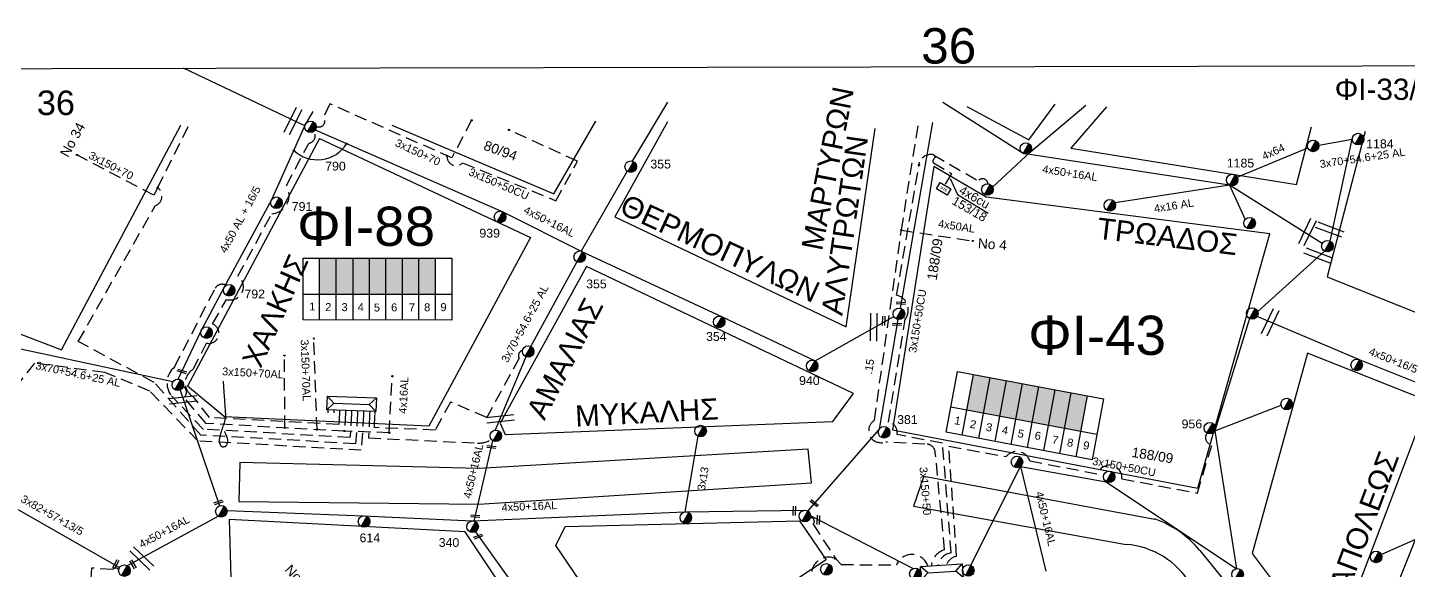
# Model space of a CAD drawing. Header units: millimetres. Extents: x 1421 to 7547, y 822 to 1863.
# Drawn here: x 7007 to 7289, y 1752.3 to 1863.1 of the extents above; entities that cross this region are included whole.
import ezdxf
from ezdxf.enums import TextEntityAlignment as Align

# ---------------------------------------------------------------- set-up
doc = ezdxf.new("R2010")
doc.units = ezdxf.units.MM
doc.linetypes.add('DASHED', pattern=[19.05, 12.7, -6.35])
doc.layers.get('0').update_dxf_attribs({"lineweight": 30})
for name, color, linetype, lineweight in [('3x13', 7, 'Continuous', 30), ('3x82+57+13_5', 7, 'Continuous', 30), ('3x82+57+16_5', 7, 'Continuous', 30), ('4x50+16_5', 7, 'Continuous', 30), ('4x64', 7, 'Continuous', 30), ('Pillar OTE', 7, 'Continuous', 30), ('TEXT_ΚΑΛΩΔΙΩΝ', 7, 'Continuous', 30), ('Άγνωστα', 7, 'Continuous', 30), ('Άγνωστο εναέριο καλώδιο', 7, 'Continuous', 30), ('Γυμνά εναέρια ΧΤ (3Φ)   4x16AL', 7, 'Continuous', 30), ('Γυμνά εναέρια ΧΤ και ΦΟΠ (3Φ)   4x50+16AL', 7, 'Continuous', 30), ('Καλώδια ΧΤ   3x150+50CU', 7, 'DASHED', 30), ('Καλώδια ΧΤ   3x150+70AL', 7, 'DASHED', 30), ('Καλώδια ΧΤ   3x150AL+50CU', 7, 'DASHED', 30), ('Μηχανική τομή', 7, 'Continuous', 30), ('Στύλος ΦΜ', 7, 'Continuous', 30), ('Στύλος ΦΜ @ 1', 7, 'Continuous', 30), ('Συνδέσεις', 7, 'Continuous', 30), ('Συνεστραμμένα ΧΤ   3x70+54.6+25 AL', 7, 'SYN_LINE', 30), ('Τομή', 7, 'Continuous', 30), ('Υποσταθμός εναέριος 2 στύλων', 7, 'Continuous', 30), ('Υποσταθμός πόλεως', 7, 'Continuous', 30), ('Υπόβαθρο ΔΕΗ', 7, 'Continuous', 30), ('Υπόγεια Καλώδια Δικτύου ΧΤ   .15', 7, 'DASHED', 30), ('Υπόγεια Καλώδια Δικτύου ΧΤ  4x16AL', 7, 'DASHED', 30), ('Υπόγεια Καλώδια Δικτύου ΧΤ  4x50AL', 7, 'DASHED', 30), ('Υπόγεια Καλώδια Δικτύου ΧΤ  4x6', 7, 'DASHED', 30)]:
    doc.layers.add(name, color=color, linetype=linetype, lineweight=lineweight)
doc.layers.add('Υπόγεια καλώδια Παροχών ΧΤ   4x50AL', color=7, linetype='DASHED')
doc.styles.add('arial', font='arial.ttf')
doc.styles.get("Standard").update_dxf_attribs({"font": 'arial.ttf'})
doc.linetypes.add('SYN_LINE', pattern='A,0.5,-0.0001,["/\\/\\/\\/",Standard,S=0.1,R=0,X=0,Y=-0.05],-0.25', length=0.7501)
doc.dimstyles.new('ISO-25', dxfattribs={"dimtxt": 2.5, "dimasz": 2.5, "dimexe": 1.25, "dimexo": 0.625, "dimtad": 1, "dimtxsty": 'Standard', "dimcen": 2.5, "dimadec": 0, "dimazin": 0, "dimtfac": 1, "dimtmove": 0, "dimatfit": 3, "dimfxl": 1, "dimarcsym": 0})

# ---------------------------------------------------------------- blocks, each defined once
blk = doc.blocks.new('ΥΠΑΡΧΩΝ ΤΣΙΜΕΝΤΕΝΙΟΣ ΣΤΥΛΟΣ')
at = {"layer": 'Στύλος ΦΜ'}
blk.add_hatch(color=7, dxfattribs=at).paths.add_polyline_path([(-1.29, -2.28, 0.574793), (2.62, 0, 0.268822), (1.3, 2.27)])
at = {"layer": 'Στύλος ΦΜ', "color": 7}
blk.add_line((-1.29, -2.28), (1.3, 2.27), dxfattribs=at)
blk.add_circle((0, 0), 2.62, dxfattribs=at)
at = {"layer": 'Στύλος ΦΜ', "flags": 4}
for tag, p in [('ΤΥΠΟΣ', (-4.91, 3.03)), ('ΑΡΙΘΜΟΣ', (-4.68, 8.05))]:
    blk.add_attdef(tag, p, '', height=4, dxfattribs=at)
blk = doc.blocks.new('ΤΟΜΗ')
at = {"layer": 'Τομή', "lineweight": -3, "ltscale": 40}
for p, q in [((-11.4, 1.1), (11.4, 1.1)), ((11.4, -3.6), (-11.4, -3.6))]:
    blk.add_line(p, q, dxfattribs=at)
blk = doc.blocks.new('ΜΗΧΑΝΙΚΗ ΤΟΜΗ')
at = {"layer": 'Μηχανική τομή', "lineweight": -3, "ltscale": 40}
for p, q in [((-3.8, 1.2), (3.8, 1.2)), ((3.8, -0.4), (-3.8, -0.4))]:
    blk.add_line(p, q, dxfattribs=at)
blk = doc.blocks.new('ΥΠΟΣΤΑΘΜΟΣ ΕΝΑΕΡΙΟΣ ΕΠΙ 2 ΣΤΥΛΩΝ')
at = {"layer": 'Υποσταθμός εναέριος 2 στύλων', "linetype": 'Continuous', "lineweight": -3}
for points in [[(-11.97, -2.11, 0.574793), (-8.45, -0.07, 0.268822), (-9.64, 1.98)], [(9.68, -2.15, 0.574793), (13.19, -0.1, 0.268822), (12.01, 1.95)]]:
    blk.add_hatch(color=256, dxfattribs=at).paths.add_polyline_path(points)
for p, q in [((-11.97, -2.11), (-9.64, 1.98)), ((9.68, -2.15), (12.01, 1.95))]:
    blk.add_line(p, q, dxfattribs=at)
for centre in [(-10.81, -0.07), (10.84, -0.1)]:
    blk.add_circle(centre, 2.36, dxfattribs=at)
at = {"layer": 'Υποσταθμός πόλεως', "linetype": 'Continuous', "lineweight": -3, "ltscale": 40}
blk.add_lwpolyline([(-8.57, 2.82), (8.57, 2.82), (8.57, -2.82), (-8.57, -2.82)], close=True, dxfattribs=at)
for points in [[(-5.75, 0), (-8.57, 2.82)], [(-8.57, -2.82), (-5.75, 0)], [(-5.75, 0), (5.75, 0)], [(5.75, 0), (8.57, 2.82)], [(8.57, -2.82), (5.75, 0)]]:
    blk.add_lwpolyline(points, dxfattribs=at)
at = {"layer": 'Υποσταθμός εναέριος 2 στύλων', "ltscale": 40, "flags": 1}
for tag, p in [('ΜΕΤΑΣΧΗΜΑΤΙΣΜΟΣ', (14.09, 2.51)), ('ΙΣΧΥΣ', (14.07, -0.28)), ('ΑΡΙΘΜΟΣ', (14.19, -3))]:
    blk.add_attdef(tag, p, '', height=1.8, dxfattribs=at)
blk = doc.blocks.new('ΥΠΟΣΤΑΘΜΟΣ ΠΟΛΕΩΣ 9 ΑΝΑΧΩΡΗΣΕΩΝ')
at = {"layer": 'Υποσταθμός πόλεως', "ltscale": 40}
for p, q in [((-9.63, -2.82), (-9.63, -4)), ((-7.12, -2.82), (-7.12, -4)), ((-4.84, -2.82), (-4.84, -4)), ((-2.36, -2.82), (-2.36, -4)), ((0.09, -2.82), (0.09, -4)), ((2.55, -2.82), (2.55, -4)), ((5.02, -2.82), (5.02, -4)), ((7.48, -2.82), (7.48, -4)), ((9.61, -2.82), (9.61, -4))]:
    blk.add_line(p, q, dxfattribs=at)
blk.add_lwpolyline([(-10.02, 2.82), (10.02, 2.82), (10.02, -2.82), (-10.02, -2.82)], close=True, dxfattribs=at)
for points in [[(-7.21, 0), (-10.02, 2.82)], [(-10.02, -2.82), (-7.21, 0)], [(-7.21, 0), (7.21, 0)], [(7.21, 0), (10.02, 2.82)], [(10.02, -2.82), (7.21, 0)]]:
    blk.add_lwpolyline(points, dxfattribs=at)
at = {"layer": 'Υποσταθμός πόλεως', "linetype": 'SYN_LINE', "ltscale": 40, "flags": 1}
for tag, p in [('ΜΕΤΑΣΧΗΜΑΤΙΣΜΟΣ', (10.79, 1.71)), ('ΙΣΧΥΣ', (10.77, -1.08)), ('ΑΡΙΘΜΟΣ', (10.89, -3.8))]:
    blk.add_attdef(tag, p, '', height=1.8, dxfattribs=at)
blk = doc.blocks.new('_ΣΥΝΔΕΣΗ')
at = {"layer": 'Συνδέσεις', "linetype": 'SYN_LINE', "ltscale": 40}
blk.add_hatch(color=256, dxfattribs=at).paths.add_polyline_path([(0.5, 0, 1), (-0.5, 0, 1)])
at = {"layer": 'Συνδέσεις'}
blk.add_circle((0, 0), 0.5, dxfattribs=at)
blk = doc.blocks.new('PILLAR ΟΤΕ')
at = {"layer": 'Pillar OTE', "ltscale": 40}
blk.add_lwpolyline([(-3.31, 2.02), (3.39, 2.02), (3.39, -1.99), (-3.31, -1.99)], close=True, dxfattribs=at)
at = {"layer": 'Pillar OTE', "insert": (-1.81, 0.71), "char_height": 1.3575, "width": 109.961, "attachment_point": 1}
blk.add_mtext('{\\fArial|b1|i0|c161|p34;OTE}', dxfattribs=at)

msp = doc.modelspace()

# ---------------------------------------------------------------- hatches: boundary and pattern name
at = {"layer": 'Pillar OTE', "ltscale": 40}
h = msp.add_hatch(color=256, dxfattribs=at)
h.dxf.hatch_style = 1
h.paths.add_polyline_path([(7192.18, 1837.01), (7192.1, 1836.28), (7192.72, 1836.69)])
at = {"layer": 'Άγνωστα', "lineweight": -3}
msp.add_hatch(color=27, dxfattribs=at).paths.add_polyline_path([(7202.2, 1784.41), (7205.58, 1783.77), (7206.94, 1791.01), (7203.56, 1791.65)])
at = {"layer": 'Καλώδια ΧΤ   3x150+50CU', "linetype": 'DASHED', "lineweight": -3, "ltscale": 0.2}
h = msp.add_hatch(color=5, dxfattribs=at)
h.dxf.hatch_style = 1
h.paths.add_polyline_path([(7066.64, 1808.68), (7070.08, 1808.68), (7070.08, 1816.04), (7066.64, 1816.04)])
h = msp.add_hatch(color=173, dxfattribs=at)
h.dxf.hatch_style = 1
h.paths.add_polyline_path([(7070.08, 1808.68), (7073.52, 1808.67), (7073.52, 1816.04), (7070.08, 1816.04)])
h = msp.add_hatch(color=151, dxfattribs=at)
h.dxf.hatch_style = 1
h.paths.add_polyline_path([(7076.82, 1816.04), (7073.52, 1816.04), (7073.52, 1808.67), (7076.82, 1808.67)])
h = msp.add_hatch(color=27, dxfattribs=at)
h.dxf.hatch_style = 1
h.paths.add_polyline_path([(7080.21, 1808.67), (7080.21, 1816.04), (7076.82, 1816.04), (7076.82, 1808.67)])
h = msp.add_hatch(color=30, dxfattribs=at)
h.dxf.hatch_style = 1
h.paths.add_polyline_path([(7083.6, 1816.04), (7080.21, 1816.04), (7080.21, 1808.67), (7083.6, 1808.67)])
h = msp.add_hatch(color=1, dxfattribs=at)
h.dxf.hatch_style = 1
h.paths.add_polyline_path([(7086.94, 1816.04), (7083.6, 1816.04), (7083.6, 1808.67), (7086.94, 1808.66)])
h = msp.add_hatch(color=62, dxfattribs=at)
h.dxf.hatch_style = 1
h.paths.add_polyline_path([(7086.94, 1808.66), (7090.33, 1808.66), (7090.33, 1816.04), (7086.94, 1816.04)])
h = msp.add_hatch(color=6, dxfattribs=at)
h.dxf.hatch_style = 1
h.paths.add_polyline_path([(7198.82, 1785.05), (7202.2, 1784.41), (7203.56, 1791.65), (7200.18, 1792.28)])
h = msp.add_hatch(color=5, dxfattribs=at)
h.dxf.hatch_style = 1
h.paths.add_polyline_path([(7210.18, 1790.4), (7206.94, 1791.01), (7205.58, 1783.77), (7208.82, 1783.16)])
h = msp.add_hatch(color=85, dxfattribs=at)
h.dxf.hatch_style = 1
h.paths.add_polyline_path([(7212.15, 1782.53), (7213.51, 1789.78), (7210.18, 1790.4), (7208.82, 1783.16)])
h = msp.add_hatch(color=173, dxfattribs=at)
h.dxf.hatch_style = 1
h.paths.add_polyline_path([(7216.85, 1789.15), (7213.51, 1789.78), (7212.15, 1782.53), (7215.49, 1781.9)])
h = msp.add_hatch(color=1, dxfattribs=at)
h.dxf.hatch_style = 1
h.paths.add_polyline_path([(7220.13, 1788.54), (7216.85, 1789.15), (7215.49, 1781.9), (7218.77, 1781.28)])
h = msp.add_hatch(color=4, dxfattribs=at)
h.dxf.hatch_style = 1
h.paths.add_polyline_path([(7218.77, 1781.28), (7222.1, 1780.66), (7223.46, 1787.91), (7220.13, 1788.54)])

# ---------------------------------------------------------------- linework, layer by layer
at = {"linetype": 'Continuous', "lineweight": -3, "ltscale": 0.2}
msp.add_lwpolyline([(5474.15, 1851.64), (7546.99, 1855.83), (7546.99, 826.44), (5474.15, 822.25)], close=True, dxfattribs=at)
at = {"color": 27, "lineweight": -3, "ltscale": 0.2}
msp.add_lwpolyline([(7191.82, 1843.74), (7185.17, 1805.81)], dxfattribs=at)
at = {"layer": '3x13', "color": 1, "lineweight": -3, "ltscale": 0.2}
msp.add_lwpolyline([(7143.88, 1779.69), (7141.24, 1764.19)], dxfattribs=at)
at = {"layer": '3x82+57+13_5', "color": 62, "linetype": 'Continuous', "lineweight": -3, "ltscale": 0.2}
msp.add_lwpolyline([(6996.09, 1769.77), (7025.82, 1752.84)], dxfattribs=at)
at = {"layer": '3x82+57+16_5', "color": 1, "lineweight": -3, "ltscale": 0.2}
msp.add_lwpolyline([(7278.32, 1728.19), (7290.38, 1758.58), (7299.83, 1785.41)], dxfattribs=at)
at = {"layer": '4x50+16_5', "color": 151, "lineweight": -3, "ltscale": 0.2}
msp.add_lwpolyline([(7037.76, 1791.32), (7042.46, 1801.19), (7047.23, 1810.14), (7056.9, 1828.02), (7063.64, 1843.05), (7065.36, 1845.98)], dxfattribs=at)
at = {"layer": '4x50+16_5', "color": 2, "lineweight": -3, "ltscale": 0.2}
msp.add_lwpolyline([(7299.04, 1787.21), (7278.98, 1795.24), (7258.09, 1804.09)], dxfattribs=at)
at = {"layer": '4x64', "color": 27, "linetype": 'SYN_LINE', "lineweight": -3, "ltscale": 15}
msp.add_lwpolyline([(7254, 1832.57), (7268.4, 1838.53)], dxfattribs=at)
at = {"layer": 'Pillar OTE', "lineweight": -3, "ltscale": 40}
for points in [[(7063.32, 1803.4), (7063.32, 1816.04), (7093.65, 1816.04), (7093.65, 1803.37), (7063.32, 1803.4)], [(7066.64, 1803.4), (7066.64, 1816.04)], [(7070.08, 1803.4), (7070.08, 1816.04)], [(7073.52, 1803.39), (7073.52, 1816.04)], [(7076.82, 1803.39), (7076.82, 1816.04)], [(7080.21, 1803.39), (7080.21, 1816.04)], [(7083.6, 1803.38), (7083.6, 1816.04)], [(7086.94, 1803.38), (7086.94, 1816.04)], [(7090.33, 1803.38), (7090.33, 1816.04)], [(7063.32, 1808.68), (7093.65, 1808.66)], [(7194.58, 1780.48), (7196.91, 1792.9), (7226.72, 1787.3), (7224.38, 1774.85), (7194.58, 1780.48)], [(7197.85, 1779.86), (7200.18, 1792.28)], [(7201.23, 1779.22), (7203.56, 1791.65)], [(7204.61, 1778.58), (7206.94, 1791.01)], [(7207.85, 1777.97), (7210.18, 1790.4)], [(7211.17, 1777.34), (7213.51, 1789.78)], [(7214.51, 1776.71), (7216.85, 1789.15)], [(7217.79, 1776.09), (7220.13, 1788.54)], [(7221.12, 1775.46), (7223.46, 1787.91)], [(7195.55, 1785.67), (7225.36, 1780.04)]]:
    msp.add_lwpolyline(points, dxfattribs=at)
at = {"layer": 'Άγνωστα', "lineweight": -3}
msp.add_lwpolyline([(7047.17, 1780.68), (7047.45, 1780.14), (7047.65, 1779.67), (7047.78, 1779.27), (7047.84, 1778.93), (7047.86, 1778.65), (7047.84, 1778.41), (7047.8, 1778.22), (7047.75, 1778.06), (7047.7, 1777.93), (7047.65, 1777.82), (7047.6, 1777.73), (7047.55, 1777.67), (7047.5, 1777.61), (7047.45, 1777.57), (7047.39, 1777.54), (7047.33, 1777.51), (7047.26, 1777.49), (7047.19, 1777.47), (7047.12, 1777.46), (7047.04, 1777.45), (7046.96, 1777.45), (7046.89, 1777.45), (7046.81, 1777.47), (7046.75, 1777.49), (7046.68, 1777.52), (7046.62, 1777.57), (7046.57, 1777.62), (7046.52, 1777.68), (7046.48, 1777.75), (7046.44, 1777.83), (7046.4, 1777.91), (7046.37, 1778), (7046.34, 1778.09), (7046.31, 1778.2), (7046.29, 1778.3), (7046.27, 1778.42), (7046.25, 1778.54), (7046.24, 1778.66), (7046.24, 1778.79), (7046.25, 1778.93), (7046.26, 1779.08), (7046.27, 1779.23), (7046.3, 1779.4), (7046.34, 1779.57), (7046.38, 1779.76), (7046.43, 1779.95), (7046.49, 1780.17), (7046.56, 1780.39), (7046.64, 1780.64), (7046.73, 1780.89), (7046.82, 1781.16), (7046.91, 1781.42), (7047, 1781.69), (7047.09, 1781.96), (7047.17, 1782.22), (7047.24, 1782.47), (7047.3, 1782.7), (7047.35, 1782.92), (7047.39, 1783.12), (7047.42, 1783.3), (7047.44, 1783.47), (7047.46, 1783.61), (7047.48, 1783.74), (7047.49, 1783.84), (7047.49, 1783.92), (7047.5, 1783.98), (7047.5, 1784.03), (7047.51, 1784.06), (7047.51, 1784.08), (7047.51, 1784.09), (7047.51, 1784.09), (7047.51, 1784.1), (7047.51, 1784.11), (7047.5, 1784.2), (7047.48, 1784.45), (7047.45, 1784.94), (7047.39, 1785.75), (7047.31, 1786.96), (7047.18, 1788.64), (7047.02, 1790.87)], dxfattribs=at)
at = {"layer": 'Άγνωστο εναέριο καλώδιο', "color": 1, "lineweight": -3, "ltscale": 0.2}
msp.add_lwpolyline([(7204.07, 1830.54), (7211.82, 1837.72), (7223.12, 1847.25)], dxfattribs=at)
at = {"layer": 'Άγνωστο εναέριο καλώδιο', "color": 2, "linetype": 'SYN_LINE', "lineweight": -3, "ltscale": 10}
msp.add_lwpolyline([(7273.01, 1819.48), (7277.5, 1840.34)], dxfattribs=at)
at = {"layer": 'Άγνωστο εναέριο καλώδιο', "color": 151, "linetype": 'SYN_LINE', "lineweight": -3, "ltscale": 10}
for points in [[(7271.84, 1817.44), (7258.2, 1805.1)], [(7256.5, 1803.69), (7249.46, 1780.76), (7253.84, 1752.59)], [(7249.46, 1780.76), (7262.96, 1785.97)]]:
    msp.add_lwpolyline(points, dxfattribs=at)
at = {"layer": 'Άγνωστο εναέριο καλώδιο', "color": 7, "lineweight": -3, "ltscale": 0.2}
msp.add_lwpolyline([(7290.38, 1758.58), (7283.45, 1755.48)], dxfattribs=at)
at = {"layer": 'Γυμνά εναέρια ΧΤ (3Φ)   4x16AL', "color": 27, "lineweight": -3, "ltscale": 0.2}
for points in [[(7252.41, 1830.95), (7229.07, 1827.3)], [(7252.41, 1830.95), (7255.65, 1823.91)]]:
    msp.add_lwpolyline(points, dxfattribs=at)
at = {"layer": 'Γυμνά εναέρια ΧΤ και ΦΟΠ (3Φ)   4x50+16AL', "color": 5, "lineweight": -2, "ltscale": 0.2}
msp.add_lwpolyline([(7063.64, 1843.05), (7038.88, 1854.8)], dxfattribs=at)
at = {"layer": 'Γυμνά εναέρια ΧΤ και ΦΟΠ (3Φ)   4x50+16AL', "color": 27, "lineweight": -3, "ltscale": 0.2}
for points in [[(7271.38, 1819.01), (7252.41, 1830.95), (7210.28, 1837.38), (7193.92, 1847.83)], [(7184.73, 1803.49), (7180.9, 1781.09), (7166.35, 1764.39)], [(7166.94, 1763.4), (7187.82, 1752.63)]]:
    msp.add_lwpolyline(points, dxfattribs=at)
at = {"layer": 'Γυμνά εναέρια ΧΤ και ΦΟΠ (3Φ)   4x50+16AL', "color": 173, "lineweight": -3, "ltscale": 0.2}
for points in [[(7065.79, 1842.19), (7104.1, 1825.46), (7120.34, 1817.32), (7148.83, 1804.02), (7167.81, 1795.03), (7183.9, 1804.13)], [(7199.62, 1753.3), (7209.79, 1773.48), (7227.28, 1770.35), (7253.84, 1752.59)]]:
    msp.add_lwpolyline(points, dxfattribs=at)
at = {"layer": 'Γυμνά εναέρια ΧΤ και ΦΟΠ (3Φ)   4x50+16AL', "color": 1, "lineweight": -3, "ltscale": 0.2}
for points in [[(7038.18, 1789.06), (7046.26, 1765.46)], [(7098.19, 1762.32), (7102.06, 1778.72)], [(7046.02, 1763.31), (7027.39, 1753.22)], [(7047.76, 1764.51), (7075.53, 1763.39), (7097.88, 1762.36), (7141.24, 1764.19), (7165.71, 1764.54)], [(7098.51, 1760.16), (7112.57, 1740.39), (7123.21, 1723.24), (7126.97, 1717.69)]]:
    msp.add_lwpolyline(points, dxfattribs=at)
at = {"layer": 'Γυμνά εναέρια ΧΤ και ΦΟΠ (3Φ)   4x50+16AL', "color": 206, "lineweight": -3, "ltscale": 0.2}
msp.add_lwpolyline([(7209.79, 1773.48), (7214.91, 1752.1)], dxfattribs=at)
at = {"layer": 'Καλώδια ΧΤ   3x150+50CU', "color": 173, "linetype": 'DASHED', "lineweight": -3, "ltscale": 0.2}
msp.add_lwpolyline([(7092.68, 1836.92, 0.703983), (7095.86, 1835.47), (7114.89, 1827.75), (7119.32, 1835.82), (7105.34, 1842.19)], format="xyb", dxfattribs=at)
at = {"layer": 'Καλώδια ΧΤ   3x150+50CU', "color": 1, "lineweight": -3, "ltscale": 0.2}
for points in [[(7192.95, 1753.3, -0.328149), (7195.64, 1755.84), (7193.84, 1778.25), (7184.53, 1779.98, 0.420561), (7182.84, 1782.55), (7186.25, 1803.59, 0.53687), (7184.47, 1808.46), (7189.15, 1835.62, -0.375379), (7191.99, 1837.12), (7201.13, 1831.79, -0.696939), (7203.13, 1831.2)], [(7076.87, 1784.13), (7076.65, 1779.32), (7098.93, 1778.25, 0.157825), (7101.73, 1779.01)]]:
    msp.add_lwpolyline(points, format="xyb", dxfattribs=at)
at = {"layer": 'Καλώδια ΧΤ   3x150+50CU', "color": 30, "lineweight": -3, "ltscale": 0.2}
msp.add_lwpolyline([(7108.08, 1797.15, 0.521414), (7107.41, 1795.57), (7100.79, 1783.48), (7093.38, 1786.63), (7090.25, 1780.91), (7077.84, 1781.42), (7077.93, 1784.09)], format="xyb", dxfattribs=at)
at = {"layer": 'Καλώδια ΧΤ   3x150+50CU', "color": 4, "lineweight": -3, "ltscale": 0.2}
msp.add_lwpolyline([(7194.61, 1753.41, -0.249), (7196.73, 1755.15), (7195.12, 1777.6), (7206.84, 1775.48, -0.600909), (7211.65, 1774.62), (7225.49, 1771.94, -0.896788), (7230.46, 1770.96), (7245.87, 1768.05), (7248.84, 1777.9, -0.577215), (7247.84, 1780.28)], format="xyb", dxfattribs=at)
at = {"layer": 'Καλώδια ΧΤ   3x150+70AL', "color": 27, "lineweight": -3, "ltscale": 0.2}
msp.add_line((7080.9, 1780.35), (7071.73, 1780.71), dxfattribs=at)
at = {"layer": 'Καλώδια ΧΤ   3x150+70AL', "color": 173, "linetype": 'DASHED', "lineweight": -3, "ltscale": 0.2}
msp.add_lwpolyline([(7097.71, 1844.17), (7093.65, 1836.49), (7068.76, 1847.53), (7067.47, 1844.81, -0.787081), (7065.98, 1842.91, 5.119869)], format="xyb", dxfattribs=at)
at = {"layer": 'Καλώδια ΧΤ   3x150+70AL', "color": 5, "lineweight": -3, "ltscale": 0.2}
for points in [[(7033.61, 1830.42), (7039.95, 1843.13)], [(7033.61, 1830.42), (7032.8, 1828.89), (7017.12, 1837.09)]]:
    msp.add_lwpolyline(points, dxfattribs=at)
at = {"layer": 'Καλώδια ΧΤ   3x150+70AL', "color": 173, "lineweight": -3, "ltscale": 0.2}
msp.add_lwpolyline([(7070.71, 1784.49), (7070.56, 1782.02), (7044.16, 1783.45), (7040.85, 1787.77, -0.577927), (7040.77, 1793.23), (7043.59, 1798.67, 0.923977), (7044.83, 1802.58), (7047.63, 1807.6, 0.852459), (7049.99, 1812.34), (7056.91, 1825.1, 0.566817), (7059.88, 1830.85), (7064.45, 1839.46, 0.528788), (7065.53, 1841.91)], format="xyb", dxfattribs=at)
at = {"layer": 'Καλώδια ΧΤ   3x150+70AL', "color": 5, "lineweight": -3, "ltscale": 0.2}
msp.add_lwpolyline([(7074.41, 1784.25), (7074.02, 1778.13), (7042.39, 1779.84), (7032.87, 1790.64), (7017.38, 1799), (7033.1, 1826.7, 0.594696), (7033.61, 1830.42)], format="xyb", dxfattribs=at)
at = {"layer": 'Καλώδια ΧΤ   3x150+70AL', "color": 151, "lineweight": -3, "ltscale": 0.2}
msp.add_lwpolyline([(7073.18, 1784.33), (7072.87, 1779.42), (7042.97, 1781.04), (7036.42, 1787.9, -0.411507), (7037.06, 1793.79), (7045.19, 1809.56, -0.474426), (7047.57, 1810.46)], format="xyb", dxfattribs=at)
at = {"layer": 'Καλώδια ΧΤ   3x150+70AL', "color": 62, "lineweight": -3, "ltscale": 0.2}
msp.add_lwpolyline([(7075.64, 1784.18), (7075.18, 1776.83), (7041.84, 1778.64), (7032, 1788.87), (7022.84, 1792.67), (7008.47, 1794.56), (7003.14, 1787.94), (6995.27, 1795.68, 0.529413), (6994.1, 1799.85)], format="xyb", dxfattribs=at)
at = {"layer": 'Καλώδια ΧΤ   3x150+70AL', "color": 27, "lineweight": -3, "ltscale": 0.2}
for points in [[(7066.14, 1781.01), (7065.48, 1799.62)], [(7059.57, 1781.37), (7059.49, 1796.11)]]:
    msp.add_lwpolyline(points, dxfattribs=at)
msp.add_lwpolyline([(7071.96, 1784.41), (7071.73, 1780.71), (7043.52, 1782.24), (7038.98, 1787.57, 0.495864), (7038.85, 1789.84)], format="xyb", dxfattribs=at)
at = {"layer": 'Καλώδια ΧΤ   3x150AL+50CU', "color": 5, "lineweight": -3, "ltscale": 0.2}
for points in [[(7166.89, 1763.03, -0.703782), (7167.42, 1761.69), (7171.97, 1754.67), (7173.12, 1753.45), (7184.43, 1753.35, -0.697716), (7190.85, 1753.17)], [(7171.97, 1754.67, 0.671966), (7167.36, 1750.19), (7171.21, 1745.13), (7175, 1747.25), (7203.07, 1720.46), (7152.68, 1687.7, 0.839834), (7149.71, 1686.61)]]:
    msp.add_lwpolyline(points, format="xyb", dxfattribs=at)
at = {"layer": 'Συνεστραμμένα ΧΤ   3x70+54.6+25 AL', "color": 1, "lineweight": -3, "ltscale": 20}
msp.add_lwpolyline([(7137.66, 1847.85), (7130.47, 1835.84)], dxfattribs=at)
at = {"layer": 'Συνεστραμμένα ΧΤ   3x70+54.6+25 AL', "color": 27, "lineweight": -3, "ltscale": 8}
msp.add_lwpolyline([(7270.67, 1839.12), (7277.5, 1840.34)], dxfattribs=at)
at = {"layer": 'Συνεστραμμένα ΧΤ   3x70+54.6+25 AL', "color": 30, "lineweight": -3, "ltscale": 20}
for points in [[(7129.48, 1833.75), (7120.06, 1817.46)], [(7119.18, 1815.28), (7109.34, 1797.18), (7102.52, 1780.92)]]:
    msp.add_lwpolyline(points, dxfattribs=at)
at = {"layer": 'Συνεστραμμένα ΧΤ   3x70+54.6+25 AL', "color": 27, "lineweight": -3, "ltscale": 20}
msp.add_lwpolyline([(7036.7, 1790.76), (6994.1, 1799.85)], dxfattribs=at)
at = {"layer": 'Υπόβαθρο ΔΕΗ', "lineweight": -3, "ltscale": 0.2}
for points in [[(7198.82, 1847.01), (7211.46, 1840.2), (7216.85, 1847.45)], [(7227.3, 1846.9), (7220.04, 1838.45), (7266.12, 1831.09), (7269.19, 1842.84)], [(6982.87, 1843.81), (6977.35, 1832.78), (7003.66, 1801.26), (7013.98, 1797.29), (7038.36, 1843.16)], [(7081.41, 1843.16), (7114.48, 1829.18), (7123.03, 1843.96)], [(7137.72, 1843.88), (7126.96, 1824.43), (7174.19, 1801.96), (7180.12, 1842.51)], [(7280.16, 1841.91), (7272.38, 1812.2), (7298.74, 1801.63), (7313.43, 1841.55)], [(7066.61, 1840.48), (7039.67, 1789.88)], [(7066.61, 1840.48), (7109.75, 1820.23), (7088.96, 1781.73), (7047.25, 1783.61)], [(7202.75, 1828.48), (7192.08, 1834.71), (7183.61, 1780.94), (7245.96, 1769.02), (7260.69, 1820.98), (7202.75, 1828.48)], [(7121.13, 1814.3), (7103.53, 1782.35), (7104.53, 1779.98), (7171.48, 1782.63), (7175.68, 1788.39), (7121.13, 1814.3)], [(7274.59, 1738.24), (7293.04, 1786.8), (7268.39, 1796.63), (7257.07, 1755.69), (7270.12, 1738.31), (7274.59, 1738.24)], [(7047.25, 1783.61), (7039.67, 1789.88)], [(7050.39, 1774.31), (7050.14, 1766.33), (7099.2, 1765.75), (7167.07, 1770.14), (7166.43, 1777), (7099.26, 1773.09), (7050.39, 1774.31)], [(7190.04, 1771.47), (7187.93, 1765.39), (7231.36, 1757.56)], [(7190.04, 1771.47), (7237.16, 1762.75)], [(7048.72, 1743.61), (7082.76, 1697.43), (7121.51, 1722.46), (7096.38, 1760.15), (7048.19, 1762.67), (7048.72, 1743.61)], [(7246.36, 1756.31), (7324.45, 1660.44)]]:
    msp.add_lwpolyline(points, dxfattribs=at)
msp.add_lwpolyline([(7114.88, 1757.33), (7116.83, 1761.19), (7164.61, 1762.4), (7170.11, 1754.39), (7133.35, 1730.21)], close=True, dxfattribs=at)
at = {"layer": 'Υπόβαθρο ΔΕΗ', "lineweight": -3}
msp.add_arc((7066.23, 1843.13), 7.03, 226.5287, 327.8978, dxfattribs=at)
at = {"layer": 'Υπόβαθρο ΔΕΗ', "lineweight": -3, "ltscale": 0.2}
for centre, radius, start, end in [((7230.56, 1743.51), 20.34, 39.0202, 71.0756), ((7230.01, 1740.74), 16.88, 30.7021, 85.4188)]:
    msp.add_arc(centre, radius, start, end, dxfattribs=at)
at = {"layer": 'Υπόγεια Καλώδια Δικτύου ΧΤ   .15', "color": 85, "lineweight": -3, "ltscale": 0.2}
msp.add_lwpolyline([(7191.6, 1753.21, -0.32899), (7194.28, 1756.45), (7192.37, 1776.35, 0.428245), (7190.22, 1778.04), (7182.28, 1778.46, -0.274943), (7179.32, 1779.17, -0.44104), (7179.94, 1782.92), (7185.45, 1821.72), (7188.98, 1843.83)], format="xyb", dxfattribs=at)
at = {"layer": 'Υπόγεια Καλώδια Δικτύου ΧΤ  4x16AL', "color": 27, "lineweight": -3, "ltscale": 0.2}
msp.add_lwpolyline([(7080.9, 1780.35), (7081.52, 1791.93)], dxfattribs=at)
at = {"layer": 'Υπόγεια Καλώδια Δικτύου ΧΤ  4x50AL', "color": 85, "lineweight": -3, "ltscale": 0.2}
msp.add_lwpolyline([(7185.45, 1821.72), (7200.02, 1819.53)], dxfattribs=at)
at = {"layer": 'Υπόγεια Καλώδια Δικτύου ΧΤ  4x6', "color": 1, "linetype": 'DASHED', "lineweight": -2, "ltscale": 0.2}
msp.add_lwpolyline([(7192.11, 1836.27, 0.46849), (7191.99, 1835.49), (7195.7, 1833.33), (7194.28, 1830.91)], format="xyb", dxfattribs=at)
at = {"layer": 'Υπόγεια Καλώδια Δικτύου ΧΤ  4x6', "linetype": 'DASHED', "lineweight": -2, "ltscale": 0.2}
msp.add_lwpolyline([(7025.65, 1752.42, 0.465127), (7024.41, 1752.44), (7020.06, 1752.72), (7019.93, 1750.56)], format="xyb", dxfattribs=at)

# ---------------------------------------------------------------- block references
at = {"layer": 'Pillar OTE', "xscale": 0.375, "yscale": 0.375, "zscale": 0.375, "rotation": 329.9999999999999}
msp.add_blockref('PILLAR ΟΤΕ', (7194.04, 1830.17), dxfattribs=at)
at = {"layer": 'Μηχανική τομή', "lineweight": -3}
for p, xscale, yscale, zscale, rotation in [((7185.31, 1806.72), 0.2499999999999187, 0.2499999999999187, 0.2499999999999187, 356.7724137810678), ((7181.94, 1803.22), 0.2499999999999187, 0.2499999999999187, 0.2499999999999187, 88.41138844406339), ((7184.55, 1802.41), 0.2499999999999187, 0.2499999999999187, 0.2499999999999187, 356.7724137810678), ((7038.52, 1792.8), 0.2499999999999186, 0.2499999999999186, 0.2499999999999186, 342.8399546410858), ((7101.73, 1777.36), 0.2499999999999186, 0.2499999999999186, 0.2499999999999186, 352.6950073624005), ((7046.04, 1766.07), 0.2499999999999186, 0.2499999999999186, 0.2499999999999186, 19.20442051791023), ((7163.68, 1764.39), 0.2499999999999187, 0.2499999999999187, 0.2499999999999187, 88.41138844406339), ((7167.57, 1765.89), 0.2499999999999187, 0.2499999999999187, 0.2499999999999187, 321.5187885833964), ((7098.45, 1763.42), 0.2499999999999187, 0.2499999999999187, 0.2499999999999187, 175.0419538045839), ((7168.6, 1762.55), 0.2499999999999187, 0.2499999999999187, 0.2499999999999187, 88.41138844406339), ((7099.06, 1759.07), 0.2499999999999187, 0.2499999999999187, 0.2499999999999187, 20.23471262866764), ((7025.14, 1753.47), 0.2499999999999186, 0.2499999999999186, 0.2499999999999186, 63.1626774695232), ((7028.66, 1753.55), 0.2499999999999186, 0.2499999999999186, 0.2499999999999186, 120.7473409145398)]:
    msp.add_blockref('ΜΗΧΑΝΙΚΗ ΤΟΜΗ', p, dxfattribs=dict(at, xscale=xscale, yscale=yscale, zscale=zscale, rotation=rotation))
at = {"layer": 'Στύλος ΦΜ @ 1', "lineweight": -3, "ltscale": 40}
ref = msp.add_blockref('ΥΠΑΡΧΩΝ ΤΣΙΜΕΝΤΕΝΙΟΣ ΣΤΥΛΟΣ', (7064.8, 1842.83), dxfattribs=dict(at, xscale=0.4499999999998181, yscale=0.4499999999998181, zscale=0.4499999999998181))
ref.add_attrib('ΤΥΠΟΣ', '790', (7067.81, 1833.91), dxfattribs={"layer": 'Στύλος ΦΜ', "height": 1.8, "flags": 4})
ref = msp.add_blockref('ΥΠΑΡΧΩΝ ΤΣΙΜΕΝΤΕΝΙΟΣ ΣΤΥΛΟΣ', (7278.68, 1840.33), dxfattribs=dict(at, xscale=0.4499999999998181, yscale=0.4499999999998181, zscale=0.4499999999998181))
ref.add_attrib('ΤΥΠΟΣ', '1184', (7280.35, 1838.46), dxfattribs={"layer": 'Στύλος ΦΜ', "height": 1.8, "flags": 4})
at = {"layer": 'Στύλος ΦΜ @ 1', "lineweight": -3, "ltscale": 40, "xscale": 0.4499999999998181, "yscale": 0.4499999999998181, "zscale": 0.4499999999998181}
for p in [(7210.86, 1838.4), (7269.51, 1838.94), (7203.01, 1830.03), (7228, 1826.81), (7256.55, 1823.15), (7272.42, 1818.46), (7184.95, 1804.65), (7257.08, 1804.71), (7043.58, 1800.81), (7109.24, 1796.95), (7278.4, 1794.21), (7037.71, 1790.14), (7264.11, 1786.22), (7144.46, 1780.71), (7102.65, 1779.74), (7209.05, 1774.4), (7227.86, 1771.37), (7046.6, 1764.33), (7141.44, 1763.03), (7165.76, 1763.36), (7170.13, 1752.46), (7282.37, 1755), (7026.81, 1752.2), (7254.1, 1751.44)]:
    msp.add_blockref('ΥΠΑΡΧΩΝ ΤΣΙΜΕΝΤΕΝΙΟΣ ΣΤΥΛΟΣ', p, dxfattribs=at)
at = {"layer": 'Στύλος ΦΜ @ 1', "lineweight": -3, "ltscale": 40}
ref = msp.add_blockref('ΥΠΑΡΧΩΝ ΤΣΙΜΕΝΤΕΝΙΟΣ ΣΤΥΛΟΣ', (7130.18, 1834.7), dxfattribs=dict(at, xscale=0.4499999999998181, yscale=0.4499999999998181, zscale=0.4499999999998181))
ref.add_attrib('ΤΥΠΟΣ', '355', (7134.2, 1834.33), dxfattribs={"layer": 'Στύλος ΦΜ', "height": 1.8, "flags": 4})
ref = msp.add_blockref('ΥΠΑΡΧΩΝ ΤΣΙΜΕΝΤΕΝΙΟΣ ΣΤΥΛΟΣ', (7252.99, 1831.97), dxfattribs=dict(at, xscale=0.4499999999998181, yscale=0.4499999999998181, zscale=0.4499999999998181))
ref.add_attrib('ΤΥΠΟΣ', '1185', (7251.88, 1834.53), dxfattribs={"layer": 'Στύλος ΦΜ', "height": 1.8, "flags": 4})
ref = msp.add_blockref('ΥΠΑΡΧΩΝ ΤΣΙΜΕΝΤΕΝΙΟΣ ΣΤΥΛΟΣ', (7057.85, 1827.33), dxfattribs=dict(at, xscale=0.4499999999998181, yscale=0.4499999999998181, zscale=0.4499999999998181))
ref.add_attrib('ΤΥΠΟΣ', '791', (7060.98, 1825.67), dxfattribs={"layer": 'Στύλος ΦΜ', "height": 1.8, "flags": 4})
ref = msp.add_blockref('ΥΠΑΡΧΩΝ ΤΣΙΜΕΝΤΕΝΙΟΣ ΣΤΥΛΟΣ', (7103.51, 1824.43), dxfattribs=dict(at, xscale=0.4499999999998181, yscale=0.4499999999998181, zscale=0.4499999999998181))
ref.add_attrib('ΤΥΠΟΣ', '939', (7099.29, 1820.22), dxfattribs={"layer": 'Στύλος ΦΜ', "height": 1.8, "flags": 4})
ref = msp.add_blockref('ΥΠΑΡΧΩΝ ΤΣΙΜΕΝΤΕΝΙΟΣ ΣΤΥΛΟΣ', (7119.76, 1816.3), dxfattribs=dict(at, xscale=0.4499999999998181, yscale=0.4499999999998181, zscale=0.4499999999998181))
ref.add_attrib('ΤΥΠΟΣ', '355', (7121.09, 1809.85), dxfattribs={"layer": 'Στύλος ΦΜ', "height": 1.8, "flags": 4})
ref = msp.add_blockref('ΥΠΑΡΧΩΝ ΤΣΙΜΕΝΤΕΝΙΟΣ ΣΤΥΛΟΣ', (7048.19, 1809.46), dxfattribs=dict(at, xscale=0.4499999999998181, yscale=0.4499999999998181, zscale=0.4499999999998181))
ref.add_attrib('ΤΥΠΟΣ', '792', (7051.32, 1807.8), dxfattribs={"layer": 'Στύλος ΦΜ', "height": 1.8, "flags": 4})
ref = msp.add_blockref('ΥΠΑΡΧΩΝ ΤΣΙΜΕΝΤΕΝΙΟΣ ΣΤΥΛΟΣ', (7148.24, 1803), dxfattribs=dict(at, xscale=0.4499999999998181, yscale=0.4499999999998181, zscale=0.4499999999998181))
ref.add_attrib('ΤΥΠΟΣ', '354', (7145.57, 1799.11), dxfattribs={"layer": 'Στύλος ΦΜ', "height": 1.8, "flags": 4})
ref = msp.add_blockref('ΥΠΑΡΧΩΝ ΤΣΙΜΕΝΤΕΝΙΟΣ ΣΤΥΛΟΣ', (7167.23, 1794.01), dxfattribs=dict(at, xscale=0.4499999999998181, yscale=0.4499999999998181, zscale=0.4499999999998181))
ref.add_attrib('ΤΥΠΟΣ', '940', (7164.56, 1790.11), dxfattribs={"layer": 'Στύλος ΦΜ', "height": 1.8, "flags": 4})
ref = msp.add_blockref('ΥΠΑΡΧΩΝ ΤΣΙΜΕΝΤΕΝΙΟΣ ΣΤΥΛΟΣ', (7181.9, 1780.46), dxfattribs=dict(at, xscale=0.4499999999998181, yscale=0.4499999999998181, zscale=0.4499999999998181))
ref.add_attrib('ΤΥΠΟΣ', '381', (7184.58, 1782.16), dxfattribs={"layer": 'Στύλος ΦΜ', "height": 1.8, "flags": 4})
ref = msp.add_blockref('ΥΠΑΡΧΩΝ ΤΣΙΜΕΝΤΕΝΙΟΣ ΣΤΥΛΟΣ', (7248.42, 1781.31), dxfattribs=dict(at, xscale=0.4499999999998181, yscale=0.4499999999998181, zscale=0.4499999999998181))
ref.add_attrib('ΤΥΠΟΣ', '956', (7242.66, 1781.26), dxfattribs={"layer": 'Στύλος ΦΜ', "height": 1.8, "flags": 4})
ref = msp.add_blockref('ΥΠΑΡΧΩΝ ΤΣΙΜΕΝΤΕΝΙΟΣ ΣΤΥΛΟΣ', (7075.74, 1762.23), dxfattribs=dict(at, xscale=0.4499999999998181, yscale=0.4499999999998181, zscale=0.4499999999998181))
ref.add_attrib('ΤΥΠΟΣ', '614', (7074.82, 1758), dxfattribs={"layer": 'Στύλος ΦΜ', "height": 1.8, "flags": 4})
ref = msp.add_blockref('ΥΠΑΡΧΩΝ ΤΣΙΜΕΝΤΕΝΙΟΣ ΣΤΥΛΟΣ', (7097.91, 1761.18), dxfattribs=dict(at, xscale=0.4499999999998181, yscale=0.4499999999998181, zscale=0.4499999999998181))
ref.add_attrib('ΤΥΠΟΣ', '340', (7090.99, 1757.05), dxfattribs={"layer": 'Στύλος ΦΜ', "height": 1.8, "flags": 4})
at = {"layer": 'Συνδέσεις', "lineweight": -3, "xscale": 0.25, "yscale": 0.25, "zscale": 0.25}
for p in [(7097.71, 1844.17), (7105.34, 1842.2), (7061.39, 1838.03), (7072.18, 1839.4), (7017.12, 1837.09), (7092.68, 1836.92), (7189.05, 1835.07), (7033.61, 1830.42), (7185.45, 1821.72), (7200.02, 1819.53), (7065.48, 1799.62), (7059.49, 1796.11), (7081.52, 1791.93), (7059.57, 1781.37), (7066.15, 1781.01), (7071.73, 1780.71), (7080.91, 1780.35), (7171.97, 1754.67)]:
    msp.add_blockref('_ΣΥΝΔΕΣΗ', p, dxfattribs=at)
at = {"layer": 'Τομή', "lineweight": -3}
for p, xscale, yscale, zscale, rotation in [((7061.5, 1843.88), 0.2499999999998871, 0.2499999999998871, 0.2499999999998871, 243.3881188786319), ((7268.05, 1821.47), 0.2499999999998871, 0.2499999999998871, 0.2499999999998871, 64.27426721184166), ((7272.78, 1821.55), 0.2499999999998872, 0.2499999999998872, 0.2499999999998872, 159.1442274121806), ((7270.4, 1816.26), 0.2499999999998871, 0.2499999999998871, 0.2499999999998871, 159.1442274121806), ((7179.47, 1801.96), 0.2499999999998872, 0.2499999999998872, 0.2499999999998872, 89.2280286014407), ((7260.46, 1803.06), 0.2499999999998871, 0.2499999999998871, 0.2499999999998871, 64.27426721184166), ((7038.83, 1786.77), 0.2499999999998871, 0.2499999999998871, 0.2499999999998871, 186.1921549935762), ((7103.59, 1782.89), 0.2499999999998871, 0.2499999999998871, 0.2499999999998871, 186.1921549935762), ((7030.14, 1754.45), 0.2499999999998871, 0.2499999999998871, 0.2499999999998871, 136.4041713877465)]:
    msp.add_blockref('ΤΟΜΗ', p, dxfattribs=dict(at, xscale=xscale, yscale=yscale, zscale=zscale, rotation=rotation))
at = {"layer": 'Υποσταθμός εναέριος 2 στύλων', "lineweight": -3, "xscale": 0.4999999999999998, "yscale": 0.4999999999999998, "zscale": 0.4999999999999998, "rotation": 3.747145617880559}
msp.add_blockref('ΥΠΟΣΤΑΘΜΟΣ ΕΝΑΕΡΙΟΣ ΕΠΙ 2 ΣΤΥΛΩΝ', (7193.7, 1751.94), dxfattribs=at)
at = {"layer": 'Υποσταθμός πόλεως', "lineweight": -3, "xscale": 0.4999999999999998, "yscale": 0.4999999999999998, "zscale": 0.4999999999999998, "rotation": 357.9141753761306}
msp.add_blockref('ΥΠΟΣΤΑΘΜΟΣ ΠΟΛΕΩΣ 9 ΑΝΑΧΩΡΗΣΕΩΝ', (7073.2, 1786.27), dxfattribs=at)

# ---------------------------------------------------------------- texts
at = {"linetype": 'Continuous', "lineweight": -3, "ltscale": 0.2}
for height, p in [(7.228, (7189.49, 1855.76)), (5, (7008.94, 1845.24))]:
    msp.add_text('36', height=height, dxfattribs=at).set_placement(p)
at = {"lineweight": -3, "ltscale": 40, "insert": (7273.91, 1852.67), "char_height": 4, "width": 51.2353, "attachment_point": 1, "style": 'arial'}
msp.add_mtext('{\\H1.083x;ΦΙ-33/3η}', dxfattribs=at)
at = {"lineweight": -3, "ltscale": 40, "char_height": 4, "width": 51.2353, "attachment_point": 1, "style": 'arial'}
for s, insert, rotation in [('{\\H1.083x;ΜΑΡΤΥΡΩΝ}', (7164.99, 1818.19), 78.8535), ('{\\H1.083x;ΑΛΥΤΡΩΤΩΝ}', (7169.08, 1804.76), 81.7579), ('{\\H1.083x;ΘΕΡΜΟΠΥΛΩΝ}', (7129.44, 1829.22), 335.1056), ('{\\H1.083x;ΤΡΩΑΔΟΣ}', (7225.73, 1824.32), 353.1832), ('{\\H1.083x;ΧΑΛΚΗΣ}', (7050.67, 1795.1), 66.0042), ('{\\H1.083x;ΑΜΑΛΙΑΣ}', (7108.7, 1784.71), 62.8178), ('{\\H1.083x;ΜΥΚΑΛΗΣ}', (7118.73, 1785.93), 2.9446), ('{\\H1.083x;ΙΝΑΠΟΛΕΩΣ}', (7270.62, 1743.78), 69.461)]:
    msp.add_mtext(s, dxfattribs=dict(at, insert=insert, rotation=rotation))
at = {"lineweight": -3, "ltscale": 30, "char_height": 1.63, "width": 11.2573, "attachment_point": 1}
for s, insert, rotation in [('1', (7064.56, 1806.96), 0.0036), ('2', (7067.8, 1806.83), 0.0036), ('3', (7071.13, 1806.83), 0.0036), ('4', (7074.44, 1806.83), 0.0036), ('5', (7077.74, 1806.75), 0.0036), ('6', (7081.26, 1806.78), 0.0036), ('7', (7084.89, 1806.78), 0.0036), ('8', (7088, 1806.8), 0.0036), ('9', (7091.33, 1806.83), 0.0036), ('1', (7196.46, 1783.75), 349.3636), ('2', (7199.62, 1783.02), 349.3636), ('3', (7202.89, 1782.4), 349.3636), ('4', (7206.14, 1781.79), 349.3636), ('5', (7209.37, 1781.1), 349.3636), ('6', (7212.83, 1780.66), 349.9239), ('7', (7216.4, 1779.81), 349.3636), ('8', (7219.46, 1779.26), 349.3636), ('9', (7222.74, 1778.67), 349.3636)]:
    msp.add_mtext(s, dxfattribs=dict(at, insert=insert, rotation=rotation))
at = {"layer": 'TEXT_ΚΑΛΩΔΙΩΝ', "lineweight": -3, "ltscale": 0.2}
for s, rotation, p in [('3x150+70', 334.8304, (7086.73, 1837.64)), (' 4x64', 24.7106, (7261.09, 1837.62)), ('3x70+54.6+25 AL', 8.3864, (7279.59, 1836.48)), ('3x150+70', 332.6689, (7024.1, 1834.94)), ('3x150+50CU', 336.9189, (7103.26, 1831.2)), ('4x50+16AL', 351.3242, (7219.88, 1833.38)), ('4x50 AL + 16/5', 61.5947, (7050.43, 1823.93)), (' 4x16 AL', 8.8811, (7240.77, 1826.7)), ('4x50+16AL', 333.4029, (7113.6, 1823.49)), ('4x50AL', 351.4401, (7196.73, 1822.55)), ('3x70+54.6+25 AL', 61.4649, (7108.57, 1802.67)), ('3x150+50CU', 80.7731, (7188.72, 1803.19)), ('3x150+70AL', 272.0489, (7063.82, 1793.12)), ('4x50+16/5', 338.1856, (7285.89, 1795.16)), ('3x70+54.6+25 AL', 347.9425, (7017.35, 1792.33)), ('3x150+70AL', 356.8996, (7053.07, 1792.58)), ('.15', 80.7731, (7178.9, 1793.9)), ('4x16AL', 86.8629, (7083.81, 1788.04)), ('4x50+16AL', 76.7196, (7098.04, 1772.53)), ('3x13', 80.3156, (7144.94, 1771)), ('3x150+50', 274.5938, (7190.33, 1768.46)), ('3x150+50CU', 349.2916, (7230.93, 1773.42)), ('3x82+57+13/5', 330.3448, (7012.09, 1763.54)), ('4x50+16AL', 283.4666, (7214.92, 1762.82)), ('4x50+16AL', 2.4217, (7109.5, 1765.35)), ('4x50+16AL', 28.437, (7034.96, 1760.16))]:
    msp.add_text(s, height=1.6, rotation=rotation, dxfattribs=at).set_placement(p, align=Align.MIDDLE_CENTER)
at = {"layer": 'Υπόβαθρο ΔΕΗ', "lineweight": -3, "char_height": 2, "attachment_point": 1}
for s, insert, rotation in [('Νο 34', (7013.55, 1837.42), 61.1356), ('80/94', (7100.66, 1840.1), 340.0973), ('188/09', (7190.66, 1811.71), 81.5813), ('Νο 4', (7201.16, 1820.07), 355.8706), ('188/09', (7232.66, 1777.42), 350.9145), ('Νο 5', (7060.87, 1753.65), 313.2317)]:
    msp.add_mtext_dynamic_manual_height_columns(s, width=17.2548, gutter_width=12.5, heights=[0], dxfattribs=dict(at, insert=insert, rotation=rotation))
at = {"layer": 'Υπόβαθρο ΔΕΗ', "lineweight": -3, "char_height": 8, "attachment_point": 1}
for s, insert in [('ΦI-88', (7062.07, 1826.53)), ('ΦI-43', (7211.31, 1804.27))]:
    msp.add_mtext_dynamic_manual_height_columns(s, width=30.8332, gutter_width=12.5, heights=[0], dxfattribs=dict(at, insert=insert))
at = {"layer": 'Υπόγεια καλώδια Παροχών ΧΤ   4x50AL', "color": 7, "ltscale": 0.2, "char_height": 1.8, "attachment_point": 1, "rotation": 330}
for s, insert in [('4x6cu', (7197.92, 1830.93)), ('153/18', (7196.48, 1828.75))]:
    msp.add_mtext_dynamic_manual_height_columns(s, width=1.8, gutter_width=12.5, heights=[0.118], dxfattribs=dict(at, insert=insert))

# ---------------------------------------------------------------- leaders
at = {"layer": 'Υπόβαθρο ΔΕΗ', "lineweight": -3, "ltscale": 0.2}
msp.add_leader([(7195.38, 1832.28), (7196.9, 1829.04), (7203.18, 1825.23)], dimstyle='ISO-25', override={"dimasz": 0.5, "dimgap": 0.625, "dimtad": 0}, dxfattribs=at)

doc.saveas('drawing.dxf')
